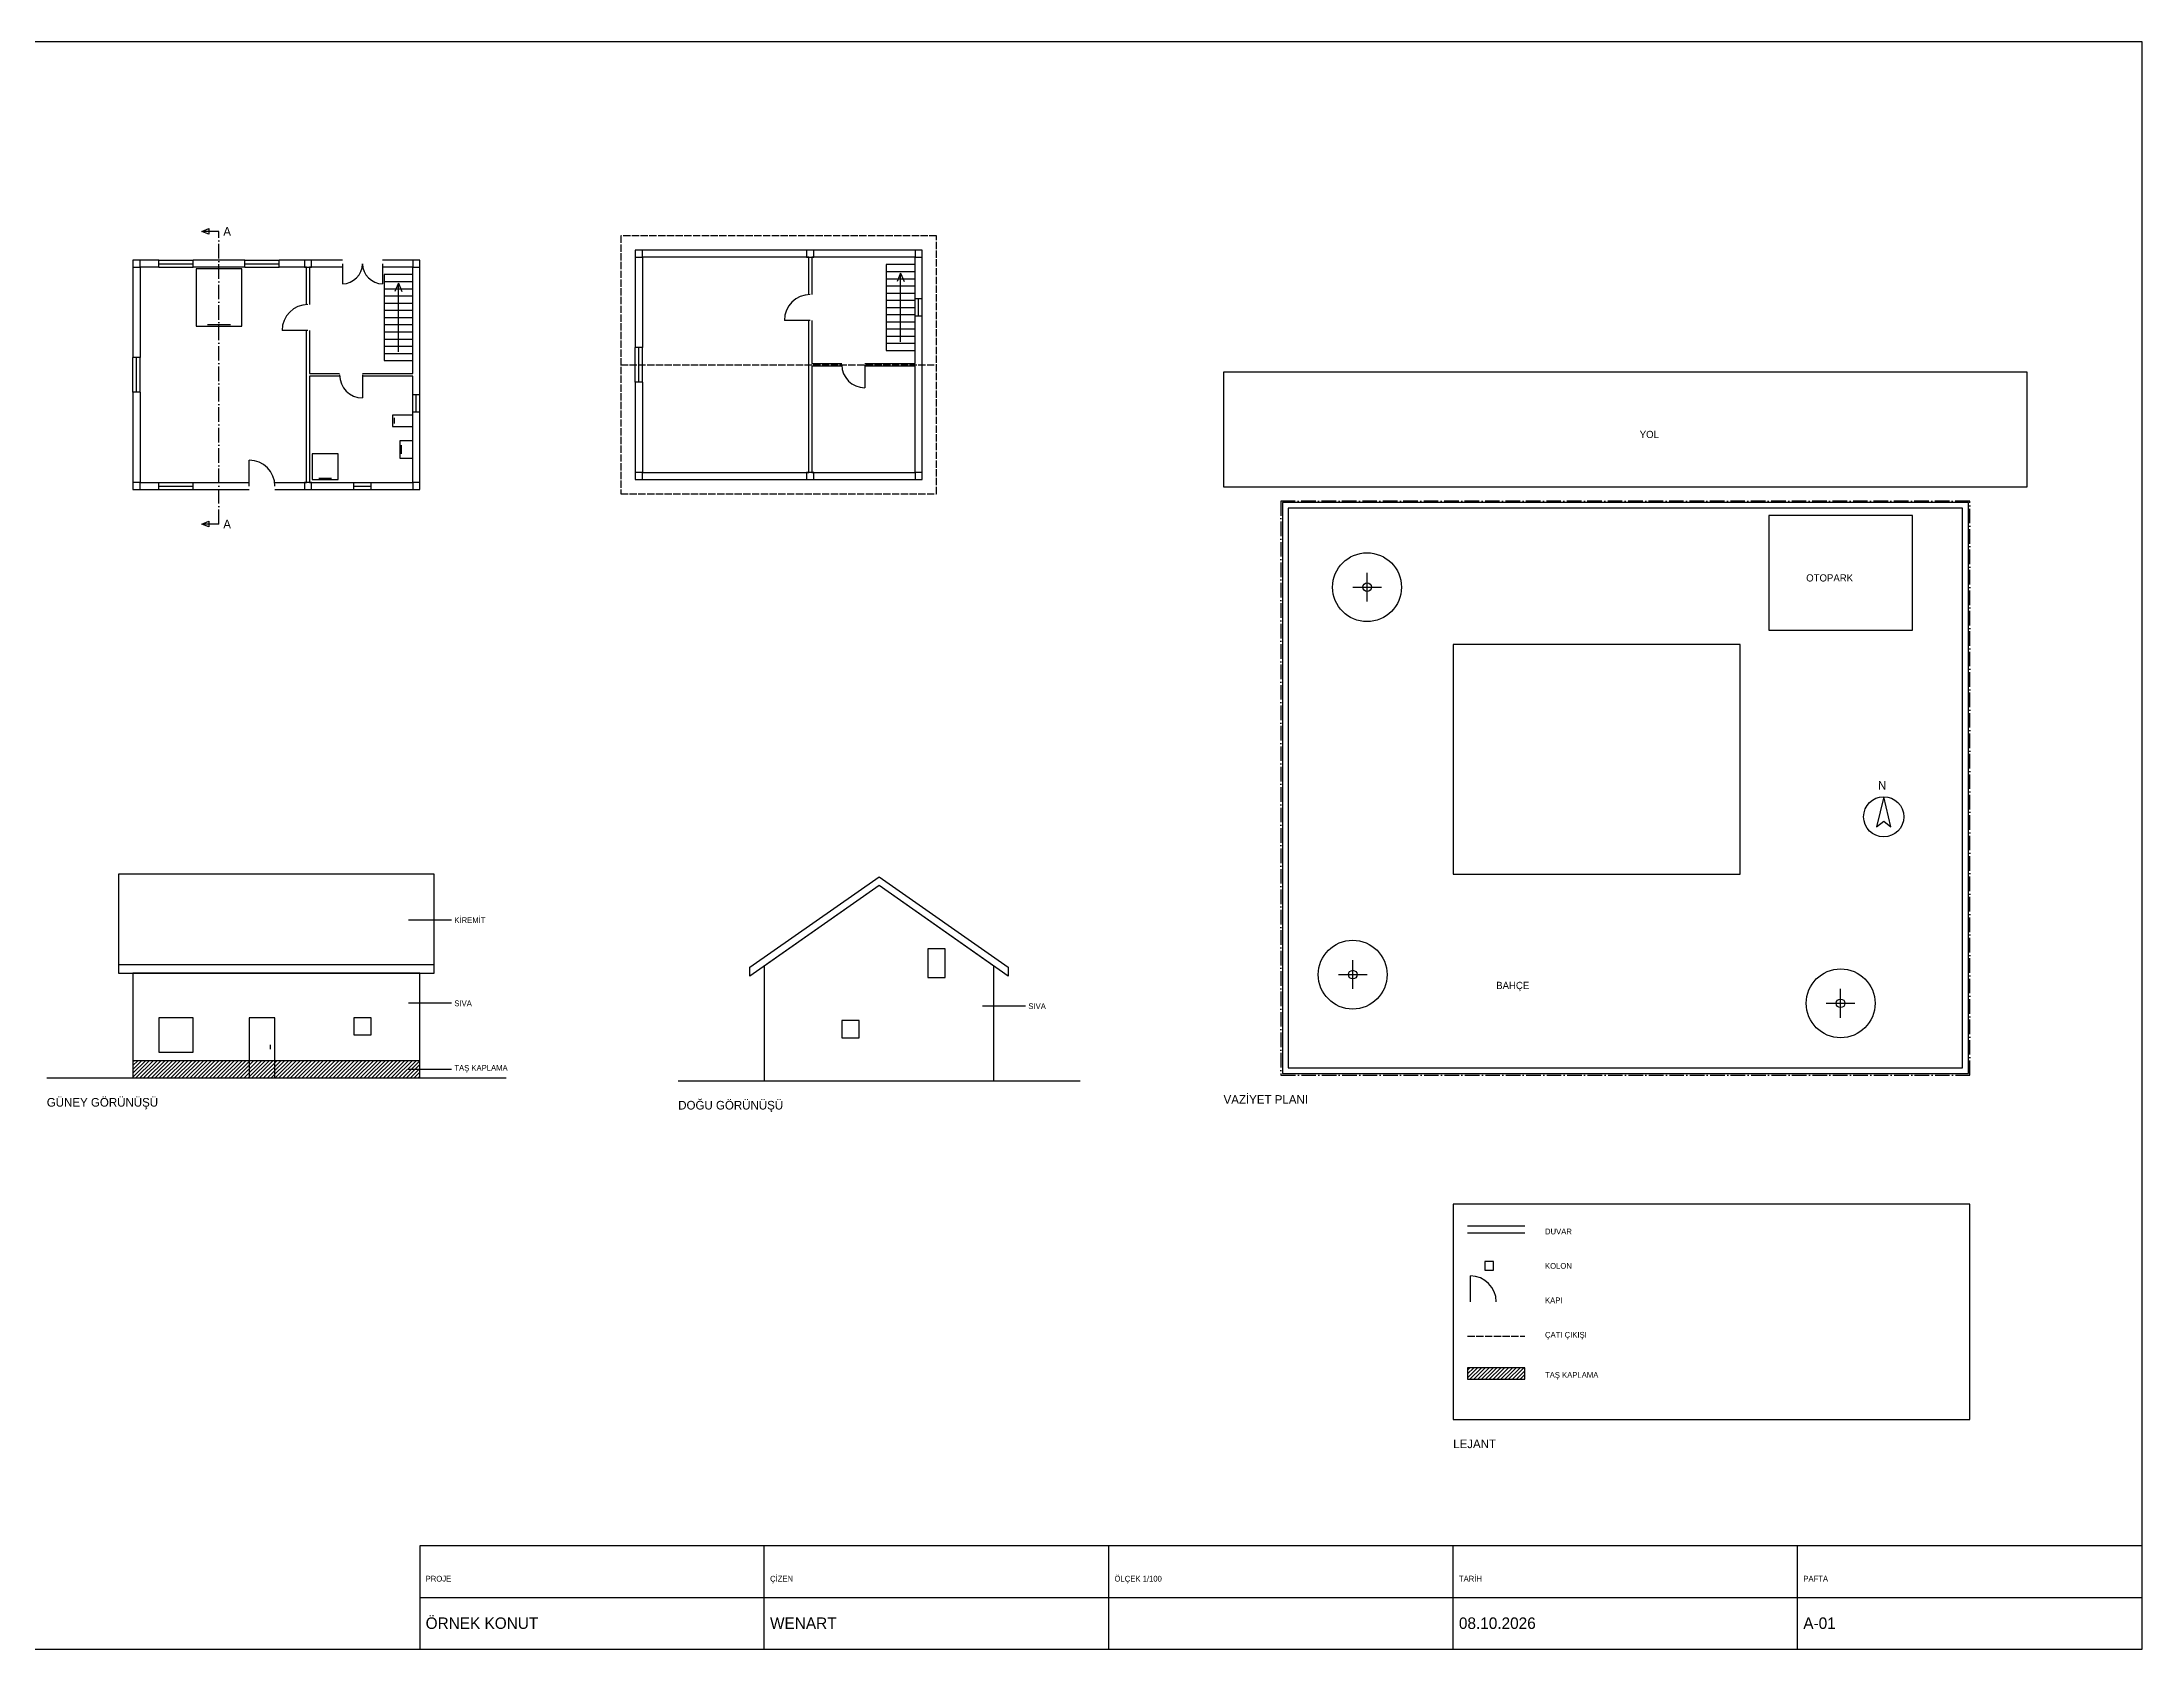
# Model space of a CAD drawing. Header units: centimetres. Extents: x -90000 to 11000, y 0 to 80400.
# Drawn here: x 3683 to 11000, y 0 to 5600 of the extents above; entities that cross this region are included whole.
import ezdxf

# ---------------------------------------------------------------- set-up
doc = ezdxf.new("R2010")
doc.units = ezdxf.units.CM
doc.header["$LTSCALE"] = 20
doc.linetypes.add('DASHDOT', pattern=[3.556, 2.54, -0.508, 0, -0.508])
doc.linetypes.add('DASHED', pattern=[1.524, 1.27, -0.254])
for name, color, linetype in [('A_Antet', 7, 'Continuous'), ('A_Cati', 3, 'Continuous'), ('A_Cerceve', 7, 'Continuous'), ('A_Kapi', 2, 'Continuous'), ('A_Kesit_Cizgisi', 1, 'Continuous'), ('A_Lejant', 7, 'Continuous'), ('A_Mobilya', 8, 'Continuous'), ('A_Pencere', 4, 'Continuous'), ('A_Yazi', 7, 'Continuous'), ('AR_w_sld', 7, 'Continuous'), ('G_Cephe', 7, 'Continuous'), ('G_Kapi', 2, 'Continuous'), ('G_Pencere', 4, 'Continuous'), ('G_Tarama', 8, 'Continuous'), ('K_Cati', 6, 'Continuous'), ('K_Zemin', 7, 'Continuous'), ('S-BETON', 5, 'Continuous'), ('V_Agac', 3, 'Continuous'), ('V_Bina', 7, 'Continuous'), ('V_Kuzey', 7, 'Continuous'), ('V_Parsel', 1, 'Continuous'), ('V_Sinir_Duv', 7, 'Continuous'), ('V_Yol', 8, 'Continuous')]:
    doc.layers.add(name, color=color, linetype=linetype)

# ---------------------------------------------------------------- blocks, each defined once
blk = doc.blocks.new('KAPI_CIFT_140')
for p, q in [((-70, 0), (-70, 70)), ((70, 0), (70, 70))]:
    blk.add_line(p, q)
for centre, start, end in [((-70, 0), 0, 90), ((70, 0), 90, 180)]:
    blk.add_arc(centre, 70, start, end)
blk = doc.blocks.new('KAPI_90')
blk.add_line((-45, 0), (-45, 90))
blk.add_arc((-45, 0), 90, 0, 90)
blk = doc.blocks.new('KAPI_80')
blk.add_line((-40, 0), (-40, 80))
blk.add_arc((-40, 0), 80, 0, 90)
blk = doc.blocks.new('PENCERE_120')
for p, q in [((-60, 12.5), (60, 12.5)), ((-60, -12.5), (-60, 12.5)), ((-60, 0), (60, 0)), ((60, -12.5), (60, 12.5)), ((-60, -12.5), (60, -12.5))]:
    blk.add_line(p, q)
blk = doc.blocks.new('PENCERE_60')
for p, q in [((-30, 12.5), (30, 12.5)), ((-30, -12.5), (-30, 12.5)), ((-30, 0), (30, 0)), ((30, -12.5), (30, 12.5)), ((-30, -12.5), (30, -12.5))]:
    blk.add_line(p, q)
blk = doc.blocks.new('YATAK_CIFT')
blk.add_line((-40, -95), (40, -95))
blk.add_lwpolyline([(-80, -100), (80, -100), (80, 100), (-80, 100)], close=True)
blk = doc.blocks.new('KLOZET')
blk.add_line((-10, -30), (10, -30))
blk.add_lwpolyline([(-20, -35), (20, -35), (20, 35), (-20, 35)], close=True)
blk = doc.blocks.new('LAVABO')
blk.add_line((-15, -17.5), (15, -17.5))
blk.add_lwpolyline([(-30, -22.5), (30, -22.5), (30, 22.5), (-30, 22.5)], close=True)
blk = doc.blocks.new('DUS')
blk.add_line((-22.5, -40), (22.5, -40))
blk.add_lwpolyline([(-45, -45), (45, -45), (45, 45), (-45, 45)], close=True)
blk = doc.blocks.new('MERDIVEN')
for p, q in [((-50, 125), (50, 125)), ((-50, 100), (50, 100)), ((-50, 75), (50, 75)), ((0, 120), (-12, 90)), ((0, -120), (0, 120)), ((0, 120), (12, 90)), ((-50, 50), (50, 50)), ((-50, 25), (50, 25)), ((-50, 0), (50, 0)), ((-50, -25), (50, -25)), ((-50, -50), (50, -50)), ((-50, -75), (50, -75)), ((-50, -100), (50, -100)), ((-50, -125), (50, -125))]:
    blk.add_line(p, q)
blk.add_lwpolyline([(-50, -150), (50, -150), (50, 150), (-50, 150)], close=True)
blk = doc.blocks.new('AGAC')
for p, q in [((-50, 0), (50, 0)), ((0, -50), (0, 50))]:
    blk.add_line(p, q)
for radius in [120, 15]:
    blk.add_circle((0, 0), radius)
blk = doc.blocks.new('KUZEY')
blk.add_lwpolyline([(0, 70), (-25, -35), (0, -15), (25, -35)], close=True)
blk.add_circle((0, 0), 70)

msp = doc.modelspace()

# ---------------------------------------------------------------- hatches: boundary and pattern name
at = {"layer": 'A_Lejant'}
h = msp.add_hatch(dxfattribs=at)
h.set_pattern_fill('ANSI31', scale=3)
h.paths.add_polyline_path([(8650, 940), (8850, 940), (8850, 980), (8650, 980)])
at = {"layer": 'G_Tarama'}
h = msp.add_hatch(dxfattribs=at)
h.set_pattern_fill('ANSI31', scale=3)
h.paths.add_polyline_path([(4000, 1990), (5000, 1990), (5000, 2050), (4000, 2050)])

# ---------------------------------------------------------------- linework, layer by layer
at = {"layer": 'A_Antet'}
for p, q in [((6200, 0), (6200, 360)), ((7400, 0), (7400, 360)), ((8600, 0), (8600, 360)), ((9800, 0), (9800, 360)), ((5000, 180), (11000, 180))]:
    msp.add_line(p, q, dxfattribs=at)
msp.add_lwpolyline([(5000, 0), (11000, 0), (11000, 360), (5000, 360)], close=True, dxfattribs=at)
at = {"layer": 'A_Cati', "linetype": 'DASHED'}
msp.add_line((5700, 4475), (6800, 4475), dxfattribs=at)
msp.add_lwpolyline([(5700, 4025), (6800, 4025), (6800, 4925), (5700, 4925)], close=True, dxfattribs=at)
at = {"layer": 'A_Cerceve'}
msp.add_lwpolyline([(0, 0), (11000, 0), (11000, 5600), (0, 5600)], close=True, dxfattribs=at)
at = {"layer": 'A_Kesit_Cizgisi'}
for p, q in [((4300, 4940), (4240, 4940)), ((4300, 3920), (4240, 3920))]:
    msp.add_line(p, q, dxfattribs=at)
at = {"layer": 'A_Kesit_Cizgisi', "linetype": 'DASHDOT'}
msp.add_line((4300, 3920), (4300, 4940), dxfattribs=at)
at = {"layer": 'A_Kesit_Cizgisi'}
for points in [[(4240, 4940), (4265, 4950), (4265, 4930)], [(4240, 3920), (4265, 3930), (4265, 3910)]]:
    msp.add_lwpolyline(points, close=True, dxfattribs=at)
at = {"layer": 'A_Lejant'}
for p, q in [((8650, 1475), (8850, 1475)), ((8650, 1450), (8850, 1450)), ((8660, 1210), (8660, 1300))]:
    msp.add_line(p, q, dxfattribs=at)
at = {"layer": 'A_Lejant', "linetype": 'DASHED'}
msp.add_line((8650, 1090), (8850, 1090), dxfattribs=at)
at = {"layer": 'A_Lejant'}
for points in [[(8600, 800), (10400, 800), (10400, 1550), (8600, 1550)], [(8710, 1320), (8740, 1320), (8740, 1350), (8710, 1350)], [(8650, 940), (8850, 940), (8850, 980), (8650, 980)]]:
    msp.add_lwpolyline(points, close=True, dxfattribs=at)
msp.add_arc((8660, 1210), 90, 0, 90, dxfattribs=at)
at = {"layer": 'AR_w_sld'}
for points in [[(4090, 4840), (4000, 4840)], [(4000, 4840), (4000, 4500)], [(4390, 4840), (4210, 4840)], [(4730, 4840), (4510, 4840)], [(5000, 4840), (4870, 4840)], [(5000, 4370), (5000, 4840)], [(6750, 4875), (5750, 4875)], [(5750, 4875), (5750, 4535)], [(6355, 4850), (5775, 4850)], [(5775, 4850), (5775, 4535)], [(6355, 4720), (6355, 4850)], [(6725, 4850), (6365, 4850)], [(6365, 4850), (6365, 4720)], [(6725, 4705), (6725, 4850)], [(6750, 4705), (6750, 4875)], [(4090, 4815), (4025, 4815)], [(4025, 4815), (4025, 4500)], [(4390, 4815), (4210, 4815)], [(4605, 4815), (4510, 4815)], [(4605, 4685), (4605, 4815)], [(4730, 4815), (4615, 4815)], [(4615, 4815), (4615, 4685)], [(4975, 4815), (4870, 4815)], [(4975, 4445), (4975, 4815)], [(6355, 4100), (6355, 4630)], [(6365, 4630), (6365, 4480)], [(6725, 4480), (6725, 4645)], [(6750, 4075), (6750, 4645)], [(4605, 4065), (4605, 4595)], [(4615, 4595), (4615, 4445)], [(6365, 4480), (6470, 4480)], [(6470, 4470), (6365, 4470)], [(6365, 4470), (6365, 4100)], [(6550, 4480), (6725, 4480)], [(6725, 4470), (6550, 4470)], [(6725, 4100), (6725, 4470)], [(4615, 4445), (4720, 4445)], [(4720, 4435), (4615, 4435)], [(4615, 4435), (4615, 4065)], [(4800, 4445), (4975, 4445)], [(4975, 4435), (4800, 4435)], [(4975, 4370), (4975, 4435)], [(5750, 4415), (5750, 4075)], [(5775, 4415), (5775, 4100)], [(4000, 4380), (4000, 4040)], [(4025, 4380), (4025, 4065)], [(4975, 4065), (4975, 4310)], [(5000, 4040), (5000, 4310)], [(5775, 4100), (6355, 4100)], [(6365, 4100), (6725, 4100)], [(4000, 4040), (4090, 4040)], [(4025, 4065), (4090, 4065)], [(4210, 4065), (4405, 4065)], [(4210, 4040), (4405, 4040)], [(4495, 4065), (4605, 4065)], [(4495, 4040), (4770, 4040)], [(4615, 4065), (4770, 4065)], [(4830, 4065), (4975, 4065)], [(4830, 4040), (5000, 4040)], [(5750, 4075), (6750, 4075)]]:
    msp.add_lwpolyline(points, dxfattribs=at)
at = {"layer": 'G_Cephe'}
for p, q in [((5110, 2540), (4960, 2540)), ((3950, 2385.5), (5050, 2385.5)), ((5110, 2250), (4960, 2250)), ((7110, 2240), (6960, 2240)), ((5110, 2020), (4960, 2020))]:
    msp.add_line(p, q, dxfattribs=at)
for points in [[(3950, 2355), (5050, 2355), (5050, 2700.6), (3950, 2700.6)], [(6200, 1980), (7000, 1980), (7000, 2380), (6600, 2660.1), (6200, 2380)], [(4000, 1990), (5000, 1990), (5000, 2355), (4000, 2355)]]:
    msp.add_lwpolyline(points, close=True, dxfattribs=at)
at = {"layer": 'G_Kapi'}
msp.add_line((4480, 2090), (4480, 2105), dxfattribs=at)
msp.add_lwpolyline([(4405, 1990), (4495, 1990), (4495, 2200), (4405, 2200)], close=True, dxfattribs=at)
at = {"layer": 'G_Pencere'}
for points in [[(6770, 2340), (6830, 2340), (6830, 2440), (6770, 2440)], [(4090, 2080), (4210, 2080), (4210, 2200), (4090, 2200)], [(4770, 2140), (4830, 2140), (4830, 2200), (4770, 2200)], [(6470, 2130), (6530, 2130), (6530, 2190), (6470, 2190)]]:
    msp.add_lwpolyline(points, close=True, dxfattribs=at)
at = {"layer": 'G_Tarama'}
msp.add_lwpolyline([(4000, 1990), (5000, 1990), (5000, 2050), (4000, 2050)], close=True, dxfattribs=at)
at = {"layer": 'K_Cati'}
msp.add_lwpolyline([(6150, 2375.5), (6600, 2690.6), (7050, 2375.5), (7050, 2345), (6600, 2660.1), (6150, 2345)], close=True, dxfattribs=at)
at = {"layer": 'K_Zemin'}
for p, q in [((3700, 1990), (5300, 1990)), ((5900, 1980), (7300, 1980))]:
    msp.add_line(p, q, dxfattribs=at)
at = {"layer": 'S-BETON'}
for points in [[(4000, 4815), (4025, 4815), (4025, 4840), (4000, 4840)], [(4597.5, 4815), (4622.5, 4815), (4622.5, 4840), (4597.5, 4840)], [(4975, 4815), (5000, 4815), (5000, 4840), (4975, 4840)], [(5750, 4850), (5775, 4850), (5775, 4875), (5750, 4875)], [(6347.5, 4850), (6372.5, 4850), (6372.5, 4875), (6347.5, 4875)], [(6725, 4850), (6750, 4850), (6750, 4875), (6725, 4875)], [(5750, 4075), (5775, 4075), (5775, 4100), (5750, 4100)], [(6347.5, 4075), (6372.5, 4075), (6372.5, 4100), (6347.5, 4100)], [(6725, 4075), (6750, 4075), (6750, 4100), (6725, 4100)], [(4000, 4040), (4025, 4040), (4025, 4065), (4000, 4065)], [(4597.5, 4040), (4622.5, 4040), (4622.5, 4065), (4597.5, 4065)], [(4975, 4040), (5000, 4040), (5000, 4065), (4975, 4065)]]:
    msp.add_lwpolyline(points, close=True, dxfattribs=at)
at = {"layer": 'V_Bina'}
msp.add_lwpolyline([(8600, 2700), (9600, 2700), (9600, 3500), (8600, 3500)], close=True, dxfattribs=at)
at = {"layer": 'V_Parsel', "linetype": 'DASHDOT'}
msp.add_lwpolyline([(8000, 2000), (10400, 2000), (10400, 4000), (8000, 4000)], close=True, dxfattribs=at)
at = {"layer": 'V_Sinir_Duv'}
for points in [[(8005, 2005), (10395, 2005), (10395, 3995), (8005, 3995)], [(8025, 2025), (10375, 2025), (10375, 3975), (8025, 3975)]]:
    msp.add_lwpolyline(points, close=True, dxfattribs=at)
at = {"layer": 'V_Yol'}
for points in [[(7800, 4050), (10600, 4050), (10600, 4450), (7800, 4450)], [(9700, 3550), (10200, 3550), (10200, 3950), (9700, 3950)]]:
    msp.add_lwpolyline(points, close=True, dxfattribs=at)

# ---------------------------------------------------------------- block references
at = {"layer": 'A_Kapi'}
for name, p, rotation in [('KAPI_CIFT_140', (4800, 4827.5), 180), ('KAPI_90', (4610, 4640), 90), ('KAPI_90', (6360, 4675), 90), ('KAPI_80', (6510, 4475), 180), ('KAPI_80', (4760, 4440), 180)]:
    msp.add_blockref(name, p, dxfattribs=dict(at, rotation=rotation))
msp.add_blockref('KAPI_90', (4450, 4052.5), dxfattribs=at)
at = {"layer": 'A_Mobilya'}
for name, p in [('YATAK_CIFT', (4300, 4710)), ('MERDIVEN', (4925, 4640)), ('MERDIVEN', (6675, 4675)), ('DUS', (4670, 4120))]:
    msp.add_blockref(name, p, dxfattribs=at)
at = {"layer": 'A_Mobilya', "rotation": 270}
for name, p in [('KLOZET', (4940, 4280)), ('LAVABO', (4952.5, 4180))]:
    msp.add_blockref(name, p, dxfattribs=at)
at = {"layer": 'A_Pencere'}
for name, p in [('PENCERE_120', (4150, 4827.5)), ('PENCERE_120', (4450, 4827.5)), ('PENCERE_120', (4150, 4052.5)), ('PENCERE_60', (4800, 4052.5))]:
    msp.add_blockref(name, p, dxfattribs=at)
at = {"layer": 'A_Pencere', "rotation": 90}
for name, p in [('PENCERE_60', (6737.5, 4675)), ('PENCERE_120', (4012.5, 4440)), ('PENCERE_120', (5762.5, 4475)), ('PENCERE_60', (4987.5, 4340))]:
    msp.add_blockref(name, p, dxfattribs=at)
at = {"layer": 'V_Agac'}
for p in [(8300, 3700), (8250, 2350), (9950, 2250)]:
    msp.add_blockref('AGAC', p, dxfattribs=at)
at = {"layer": 'V_Kuzey'}
msp.add_blockref('KUZEY', (10100, 2900), dxfattribs=at)

# ---------------------------------------------------------------- texts
at = {"layer": 'A_Yazi'}
for s, height, p in [('A', 30, (4315, 4925)), ('YOL', 25, (9250, 4220)), ('A', 30, (4315, 3905)), ('OTOPARK', 25, (9830, 3720)), ('N', 30, (10080, 2995)), ('KİREMİT', 20, (5120, 2530)), ('BAHÇE', 25, (8750, 2300)), ('SIVA', 20, (5120, 2240)), ('SIVA', 20, (7120, 2230)), ('TAŞ KAPLAMA', 20, (5120, 2015)), ('GÜNEY GÖRÜNÜŞÜ', 30, (3700, 1890)), ('DOĞU GÖRÜNÜŞÜ', 30, (5900, 1880)), ('VAZİYET PLANI', 30, (7800, 1900)), ('DUVAR', 20, (8920, 1445)), ('KOLON', 20, (8920, 1325)), ('KAPI', 20, (8920, 1205)), ('ÇATI ÇIKIŞI', 20, (8920, 1085)), ('TAŞ KAPLAMA', 20, (8920, 945)), ('LEJANT', 30, (8600, 700)), ('PROJE', 20, (5020, 235)), ('ÇİZEN', 20, (6220, 235)), ('ÖLÇEK 1/100', 20, (7420, 235)), ('TARİH', 20, (8620, 235)), ('PAFTA', 20, (9820, 235)), ('ÖRNEK KONUT', 40, (5020, 70)), ('WENART', 40, (6220, 70)), ('08.10.2026', 40, (8620, 70)), ('A-01', 40, (9820, 70))]:
    msp.add_text(s, height=height, dxfattribs=at).set_placement(p)

doc.saveas('drawing.dxf')
